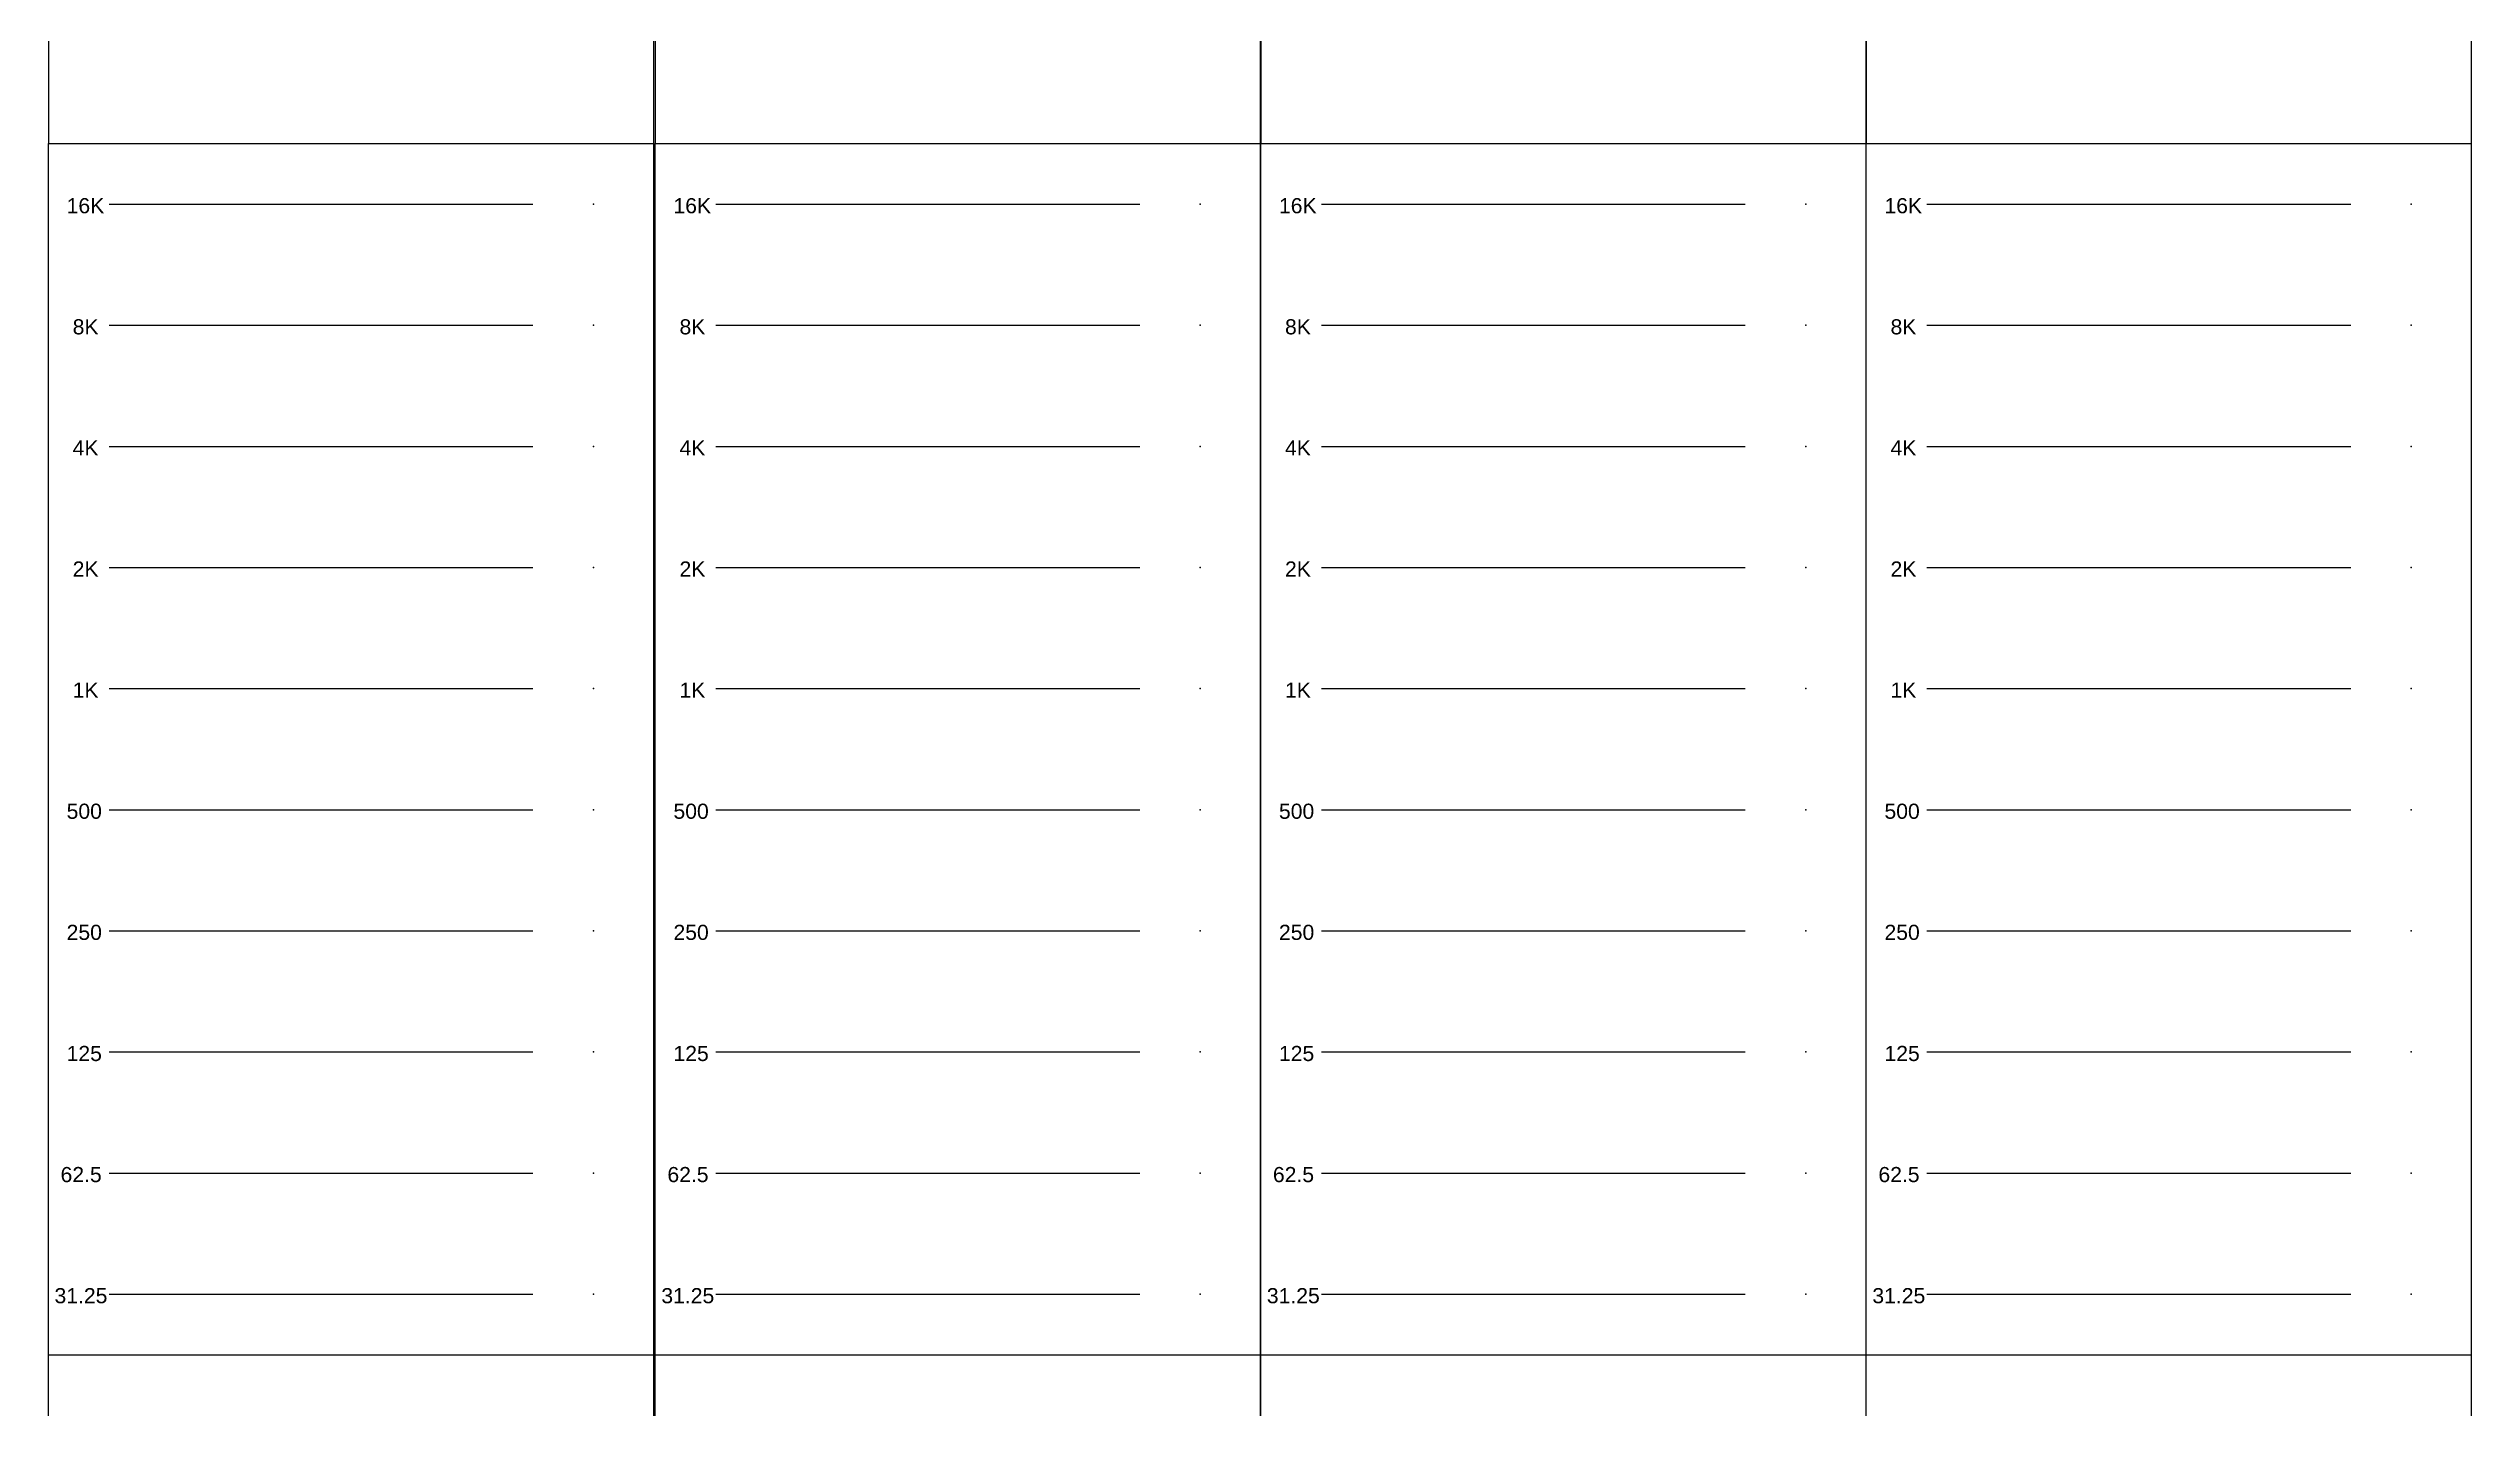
# Model space of a CAD drawing. Header units: inches. Extents: x 0 to 1600, y -1400 to 2600.
# Drawn here: x 0 to 400.2, y -9.9 to 214.7 of the extents above; entities that cross this region are included whole.
import ezdxf

# ---------------------------------------------------------------- set-up
doc = ezdxf.new("R2010")
doc.units = ezdxf.units.IN
doc.header["$MEASUREMENT"] = 0
doc.layers.get('0').update_dxf_attribs({"lineweight": 25, "true_color": 0xffffff})
doc.styles.add('textstyle553', font='')
doc.styles.add('textstyle556', font='')
doc.styles.add('textstyle558', font='')
doc.styles.add('textstyle559', font='')
doc.styles.add('textstyle569', font='')
doc.styles.add('textstyle572', font='')
doc.styles.add('textstyle574', font='')
doc.styles.add('textstyle575', font='')
doc.styles.add('textstyle585', font='')
doc.styles.add('textstyle588', font='')
doc.styles.add('textstyle590', font='')
doc.styles.add('textstyle591', font='')
doc.styles.add('textstyle601', font='')
doc.styles.add('textstyle604', font='')
doc.styles.add('textstyle606', font='')
doc.styles.add('textstyle607', font='')
doc.styles.add('textstyle617', font='')
doc.styles.add('textstyle620', font='')
doc.styles.add('textstyle621', font='')
doc.styles.add('textstyle622', font='')
doc.styles.add('textstyle632', font='')
doc.styles.add('textstyle635', font='')
doc.styles.add('textstyle637', font='')
doc.styles.add('textstyle638', font='')
doc.styles.add('textstyle649', font='')
doc.styles.add('textstyle652', font='')
doc.styles.add('textstyle654', font='')
doc.styles.add('textstyle655', font='')
doc.styles.add('textstyle665', font='')
doc.styles.add('textstyle668', font='')
doc.styles.add('textstyle670', font='')
doc.styles.add('textstyle671', font='')
doc.styles.add('textstyle681', font='')
doc.styles.add('textstyle684', font='')
doc.styles.add('textstyle686', font='')
doc.styles.add('textstyle687', font='')
doc.styles.add('textstyle697', font='')
doc.styles.add('textstyle700', font='')
doc.styles.add('textstyle702', font='')
doc.styles.add('textstyle703', font='')
doc.styles.get('textstyle553').set_extended_font_data('Liberation Sans')
doc.styles.get('textstyle556').set_extended_font_data('Liberation Sans')
doc.styles.get('textstyle558').set_extended_font_data('Liberation Sans')
doc.styles.get('textstyle559').set_extended_font_data('Liberation Sans')
doc.styles.get('textstyle569').set_extended_font_data('Liberation Sans')
doc.styles.get('textstyle572').set_extended_font_data('Liberation Sans')
doc.styles.get('textstyle574').set_extended_font_data('Liberation Sans')
doc.styles.get('textstyle575').set_extended_font_data('Liberation Sans')
doc.styles.get('textstyle585').set_extended_font_data('Liberation Sans')
doc.styles.get('textstyle588').set_extended_font_data('Liberation Sans')
doc.styles.get('textstyle590').set_extended_font_data('Liberation Sans')
doc.styles.get('textstyle591').set_extended_font_data('Liberation Sans')
doc.styles.get('textstyle601').set_extended_font_data('Liberation Sans')
doc.styles.get('textstyle604').set_extended_font_data('Liberation Sans')
doc.styles.get('textstyle606').set_extended_font_data('Liberation Sans')
doc.styles.get('textstyle607').set_extended_font_data('Liberation Sans')
doc.styles.get('textstyle617').set_extended_font_data('Liberation Sans')
doc.styles.get('textstyle620').set_extended_font_data('Liberation Sans')
doc.styles.get('textstyle621').set_extended_font_data('Liberation Sans')
doc.styles.get('textstyle622').set_extended_font_data('Liberation Sans')
doc.styles.get('textstyle632').set_extended_font_data('Liberation Sans')
doc.styles.get('textstyle635').set_extended_font_data('Liberation Sans')
doc.styles.get('textstyle637').set_extended_font_data('Liberation Sans')
doc.styles.get('textstyle638').set_extended_font_data('Liberation Sans')
doc.styles.get('textstyle649').set_extended_font_data('Liberation Sans')
doc.styles.get('textstyle652').set_extended_font_data('Liberation Sans')
doc.styles.get('textstyle654').set_extended_font_data('Liberation Sans')
doc.styles.get('textstyle655').set_extended_font_data('Liberation Sans')
doc.styles.get('textstyle665').set_extended_font_data('Liberation Sans')
doc.styles.get('textstyle668').set_extended_font_data('Liberation Sans')
doc.styles.get('textstyle670').set_extended_font_data('Liberation Sans')
doc.styles.get('textstyle671').set_extended_font_data('Liberation Sans')
doc.styles.get('textstyle681').set_extended_font_data('Liberation Sans')
doc.styles.get('textstyle684').set_extended_font_data('Liberation Sans')
doc.styles.get('textstyle686').set_extended_font_data('Liberation Sans')
doc.styles.get('textstyle687').set_extended_font_data('Liberation Sans')
doc.styles.get('textstyle697').set_extended_font_data('Liberation Sans')
doc.styles.get('textstyle700').set_extended_font_data('Liberation Sans')
doc.styles.get('textstyle702').set_extended_font_data('Liberation Sans')
doc.styles.get('textstyle703').set_extended_font_data('Liberation Sans')

msp = doc.modelspace()

# ---------------------------------------------------------------- linework, layer by layer
for p, q in [((100, -1400), (100, 1200)), ((200.22, -1400), (200.22, 1200)), ((300.22, -1400), (300.22, 1200)), ((400.22, -1400), (400.22, 1200)), ((0.04, 378.97), (0.04, 198.97)), ((100.26, 378.97), (100.26, 198.97)), ((200.26, 378.97), (200.26, 198.97)), ((300.26, 378.97), (300.26, 198.97)), ((0.04, -1.03), (0.04, 198.97)), ((0.04, 198.97), (50.04, 198.97)), ((50.04, 198.97), (100, 198.97)), ((100.26, -1.03), (100.26, 198.97)), ((100.26, 198.97), (150.26, 198.97)), ((150.26, 198.97), (200.22, 198.97)), ((200.26, -1.03), (200.26, 198.97)), ((200.26, 198.97), (250.26, 198.97)), ((250.26, 198.97), (300.22, 198.97)), ((300.26, -1.03), (300.26, 198.97)), ((300.26, 198.97), (350.26, 198.97)), ((350.26, 198.97), (400.22, 198.97)), ((10.04, 188.97), (40.04, 188.97)), ((40.04, 188.97), (80.04, 188.97)), ((110.26, 188.97), (140.26, 188.97)), ((140.26, 188.97), (180.26, 188.97)), ((210.26, 188.97), (240.26, 188.97)), ((240.26, 188.97), (280.26, 188.97)), ((310.26, 188.97), (340.26, 188.97)), ((340.26, 188.97), (380.26, 188.97)), ((10.04, 168.97), (40.04, 168.97)), ((40.04, 168.97), (80.04, 168.97)), ((110.26, 168.97), (140.26, 168.97)), ((140.26, 168.97), (180.26, 168.97)), ((210.26, 168.97), (240.26, 168.97)), ((240.26, 168.97), (280.26, 168.97)), ((310.26, 168.97), (340.26, 168.97)), ((340.26, 168.97), (380.26, 168.97)), ((10.04, 148.97), (40.04, 148.97)), ((40.04, 148.97), (80.04, 148.97)), ((110.26, 148.97), (140.26, 148.97)), ((140.26, 148.97), (180.26, 148.97)), ((210.26, 148.97), (240.26, 148.97)), ((240.26, 148.97), (280.26, 148.97)), ((310.26, 148.97), (340.26, 148.97)), ((340.26, 148.97), (380.26, 148.97)), ((10.04, 128.97), (40.04, 128.97)), ((40.04, 128.97), (80.04, 128.97)), ((110.26, 128.97), (140.26, 128.97)), ((140.26, 128.97), (180.26, 128.97)), ((210.26, 128.97), (240.26, 128.97)), ((240.26, 128.97), (280.26, 128.97)), ((310.26, 128.97), (340.26, 128.97)), ((340.26, 128.97), (380.26, 128.97)), ((10.04, 108.97), (40.04, 108.97)), ((40.04, 108.97), (80.04, 108.97)), ((110.26, 108.97), (140.26, 108.97)), ((140.26, 108.97), (180.26, 108.97)), ((210.26, 108.97), (240.26, 108.97)), ((240.26, 108.97), (280.26, 108.97)), ((310.26, 108.97), (340.26, 108.97)), ((340.26, 108.97), (380.26, 108.97)), ((10.04, 88.97), (40.04, 88.97)), ((40.04, 88.97), (80.04, 88.97)), ((110.26, 88.97), (140.26, 88.97)), ((140.26, 88.97), (180.26, 88.97)), ((210.26, 88.97), (240.26, 88.97)), ((240.26, 88.97), (280.26, 88.97)), ((310.26, 88.97), (340.26, 88.97)), ((340.26, 88.97), (380.26, 88.97)), ((10.04, 68.97), (40.04, 68.97)), ((40.04, 68.97), (80.04, 68.97)), ((110.26, 68.97), (140.26, 68.97)), ((140.26, 68.97), (180.26, 68.97)), ((210.26, 68.97), (240.26, 68.97)), ((240.26, 68.97), (280.26, 68.97)), ((310.26, 68.97), (340.26, 68.97)), ((340.26, 68.97), (380.26, 68.97)), ((10.04, 48.97), (40.04, 48.97)), ((40.04, 48.97), (80.04, 48.97)), ((110.26, 48.97), (140.26, 48.97)), ((140.26, 48.97), (180.26, 48.97)), ((210.26, 48.97), (240.26, 48.97)), ((240.26, 48.97), (280.26, 48.97)), ((310.26, 48.97), (340.26, 48.97)), ((340.26, 48.97), (380.26, 48.97)), ((10.04, 28.97), (40.04, 28.97)), ((40.04, 28.97), (80.04, 28.97)), ((110.26, 28.97), (140.26, 28.97)), ((140.26, 28.97), (180.26, 28.97)), ((210.26, 28.97), (240.26, 28.97)), ((240.26, 28.97), (280.26, 28.97)), ((310.26, 28.97), (340.26, 28.97)), ((340.26, 28.97), (380.26, 28.97)), ((10.04, 8.97), (40.04, 8.97)), ((40.04, 8.97), (80.04, 8.97)), ((110.26, 8.97), (140.26, 8.97)), ((140.26, 8.97), (180.26, 8.97)), ((210.26, 8.97), (240.26, 8.97)), ((240.26, 8.97), (280.26, 8.97)), ((310.26, 8.97), (340.26, 8.97)), ((340.26, 8.97), (380.26, 8.97)), ((0.04, -81.03), (0.04, -1.03)), ((0.04, -1.03), (50.04, -1.03)), ((0.04, -1.03), (50.04, -1.03)), ((50.04, -1.03), (50.04, -1.03)), ((50.04, -1.03), (100, -1.03)), ((100.26, -81.03), (100.26, -1.03)), ((100.26, -1.03), (150.26, -1.03)), ((100.26, -1.03), (150.26, -1.03)), ((150.26, -1.03), (150.26, -1.03)), ((150.26, -1.03), (200.22, -1.03)), ((200.26, -81.03), (200.26, -1.03)), ((200.26, -1.03), (250.26, -1.03)), ((200.26, -1.03), (250.26, -1.03)), ((250.26, -1.03), (250.26, -1.03)), ((250.26, -1.03), (300.22, -1.03)), ((300.26, -81.03), (300.26, -1.03)), ((300.26, -1.03), (350.26, -1.03)), ((300.26, -1.03), (350.26, -1.03)), ((350.26, -1.03), (350.26, -1.03)), ((350.26, -1.03), (400.22, -1.03))]:
    msp.add_line(p, q)
for p in [(90.04, 188.97), (190.26, 188.97), (290.26, 188.97), (390.26, 188.97), (90.04, 168.97), (190.26, 168.97), (290.26, 168.97), (390.26, 168.97), (90.04, 148.97), (190.26, 148.97), (290.26, 148.97), (390.26, 148.97), (90.04, 128.97), (190.26, 128.97), (290.26, 128.97), (390.26, 128.97), (90.04, 108.97), (190.26, 108.97), (290.26, 108.97), (390.26, 108.97), (90.04, 88.97), (190.26, 88.97), (290.26, 88.97), (390.26, 88.97), (90.04, 68.97), (190.26, 68.97), (290.26, 68.97), (390.26, 68.97), (90.04, 48.97), (190.26, 48.97), (290.26, 48.97), (390.26, 48.97), (90.04, 28.97), (190.26, 28.97), (290.26, 28.97), (390.26, 28.97), (90.04, 8.97), (190.26, 8.97), (290.26, 8.97), (390.26, 8.97)]:
    msp.add_point(p)

# ---------------------------------------------------------------- texts
at = {"char_height": 1, "attachment_point": 1}
for s, insert, style in [('\\C7;\\H2.5;16K', (3.04, 189.97), 'textstyle635'), ('\\C7;\\H2.5;16K', (103.26, 189.97), 'textstyle638'), ('\\C7;\\H2.5;16K', (203.26, 189.97), 'textstyle637'), ('\\C7;\\H2.5;16K', (303.26, 189.97), 'textstyle632'), ('\\C7;\\H2.5;8K', (4.04, 169.97), 'textstyle668'), ('\\C7;\\H2.5;8K', (104.26, 169.97), 'textstyle671'), ('\\C7;\\H2.5;8K', (204.26, 169.97), 'textstyle670'), ('\\C7;\\H2.5;8K', (304.26, 169.97), 'textstyle665'), ('\\C7;\\H2.5;4K', (4.04, 149.97), 'textstyle652'), ('\\C7;\\H2.5;4K', (104.26, 149.97), 'textstyle655'), ('\\C7;\\H2.5;4K', (204.26, 149.97), 'textstyle654'), ('\\C7;\\H2.5;4K', (304.26, 149.97), 'textstyle649'), ('\\C7;\\H2.5;2K', (4.04, 129.97), 'textstyle700'), ('\\C7;\\H2.5;2K', (104.26, 129.97), 'textstyle703'), ('\\C7;\\H2.5;2K', (204.26, 129.97), 'textstyle702'), ('\\C7;\\H2.5;2K', (304.26, 129.97), 'textstyle697'), ('\\C7;\\H2.5;1K', (4.04, 109.97), 'textstyle684'), ('\\C7;\\H2.5;1K', (104.26, 109.97), 'textstyle687'), ('\\C7;\\H2.5;1K', (204.26, 109.97), 'textstyle686'), ('\\C7;\\H2.5;1K', (304.26, 109.97), 'textstyle681'), ('\\C7;\\H2.5;500', (3.04, 89.97), 'textstyle572'), ('\\C7;\\H2.5;500', (103.26, 89.97), 'textstyle575'), ('\\C7;\\H2.5;500', (203.26, 89.97), 'textstyle574'), ('\\C7;\\H2.5;500', (303.26, 89.97), 'textstyle569'), ('\\C7;\\H2.5;250', (3.04, 69.97), 'textstyle556'), ('\\C7;\\H2.5;250', (103.26, 69.97), 'textstyle559'), ('\\C7;\\H2.5;250', (203.26, 69.97), 'textstyle558'), ('\\C7;\\H2.5;250', (303.26, 69.97), 'textstyle553'), ('\\C7;\\H2.5;125', (3.04, 49.97), 'textstyle604'), ('\\C7;\\H2.5;125', (103.26, 49.97), 'textstyle607'), ('\\C7;\\H2.5;125', (203.26, 49.97), 'textstyle606'), ('\\C7;\\H2.5;125', (303.26, 49.97), 'textstyle601'), ('\\C7;\\H2.5;62.5', (2.04, 29.97), 'textstyle588'), ('\\C7;\\H2.5;62.5', (102.26, 29.97), 'textstyle591'), ('\\C7;\\H2.5;62.5', (202.26, 29.97), 'textstyle590'), ('\\C7;\\H2.5;62.5', (302.26, 29.97), 'textstyle585'), ('\\C7;\\H2.5;31.25', (1.04, 9.97), 'textstyle620'), ('\\C7;\\H2.5;31.25', (101.26, 9.97), 'textstyle622'), ('\\C7;\\H2.5;31.25', (201.26, 9.97), 'textstyle621'), ('\\C7;\\H2.5;31.25', (301.26, 9.97), 'textstyle617')]:
    msp.add_mtext(s, dxfattribs=dict(at, insert=insert, style=style))

doc.saveas('drawing.dxf')
